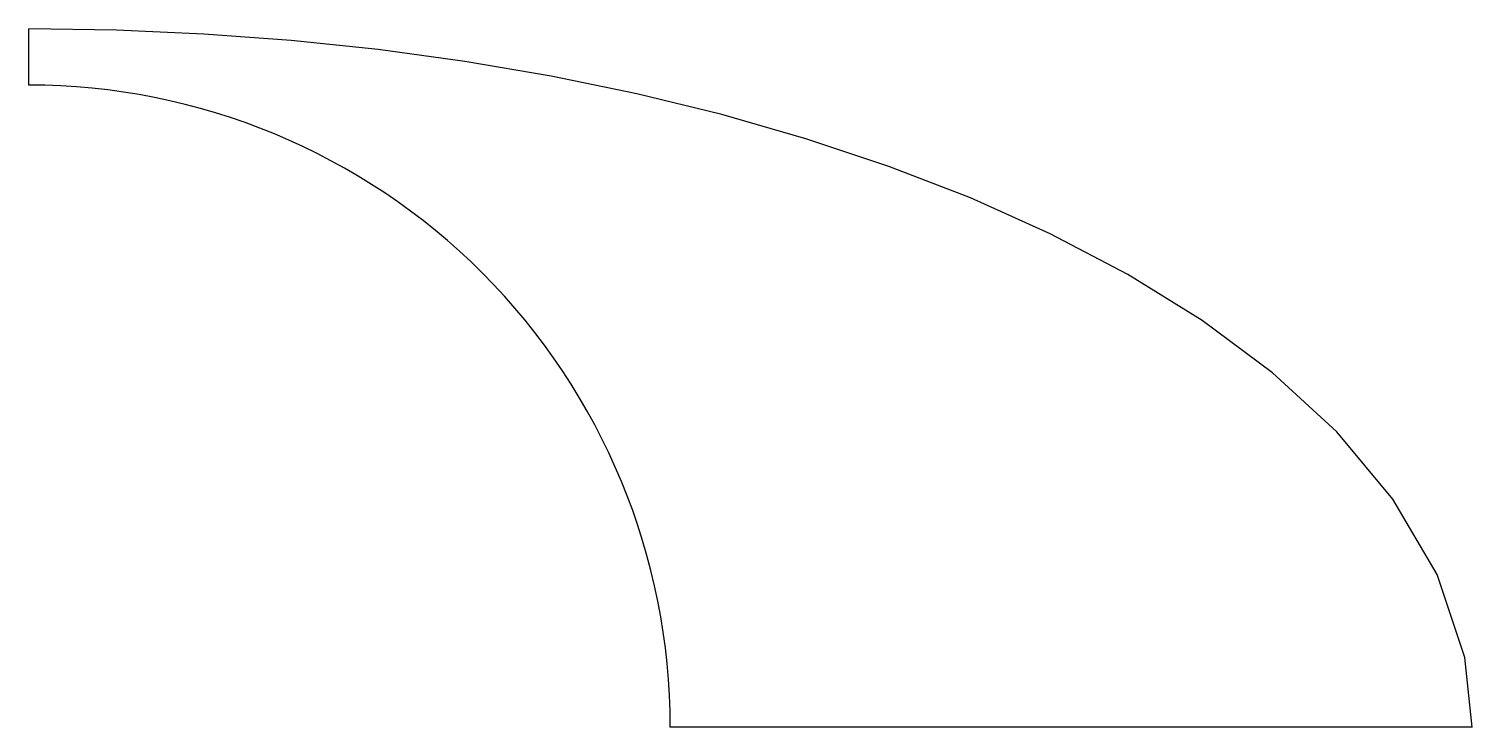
# Model space of a CAD drawing. Extents: x -106 to 74, y -39 to 48.
import ezdxf

# ---------------------------------------------------------------- set-up
doc = ezdxf.new("R2010")
doc.units = 0

msp = doc.modelspace()

# ---------------------------------------------------------------- linework, layer by layer
at = {"layer": 'PEC'}
for points in [[(74.272535, -38.977263), (73.372213, -30.286595), (69.91908, -19.958903), (64.400749, -10.561576), (57.400383, -2.201647), (49.367505, 5.177162), (40.609172, 11.681947), (31.329301, 17.420598), (21.664777, 22.486351), (11.70983, 26.955643), (1.53126, 30.890013), (-8.822161, 34.338783), (-19.313802, 37.341481), (-29.91539, 39.929815), (-40.604528, 42.129185), (-51.363007, 43.959844), (-62.175635, 45.437755), (-73.029389, 46.575243), (-83.912786, 47.38146), (-94.8154, 47.862723), (-105.727465, 48.022737)], [(-105.727465, 41.022737), (-105.727465, 48.022737)], [(74.272535, -38.977263), (-25.727465, -38.977263)]]:
    msp.add_lwpolyline(points, dxfattribs=at)
msp.add_lwpolyline([(-25.727465, -38.977263, 0.198912), (-49.158923, 17.591279, 0.198912), (-105.727465, 41.022737, 0.198912)], format="xyb", dxfattribs=at)

doc.saveas('drawing.dxf')
